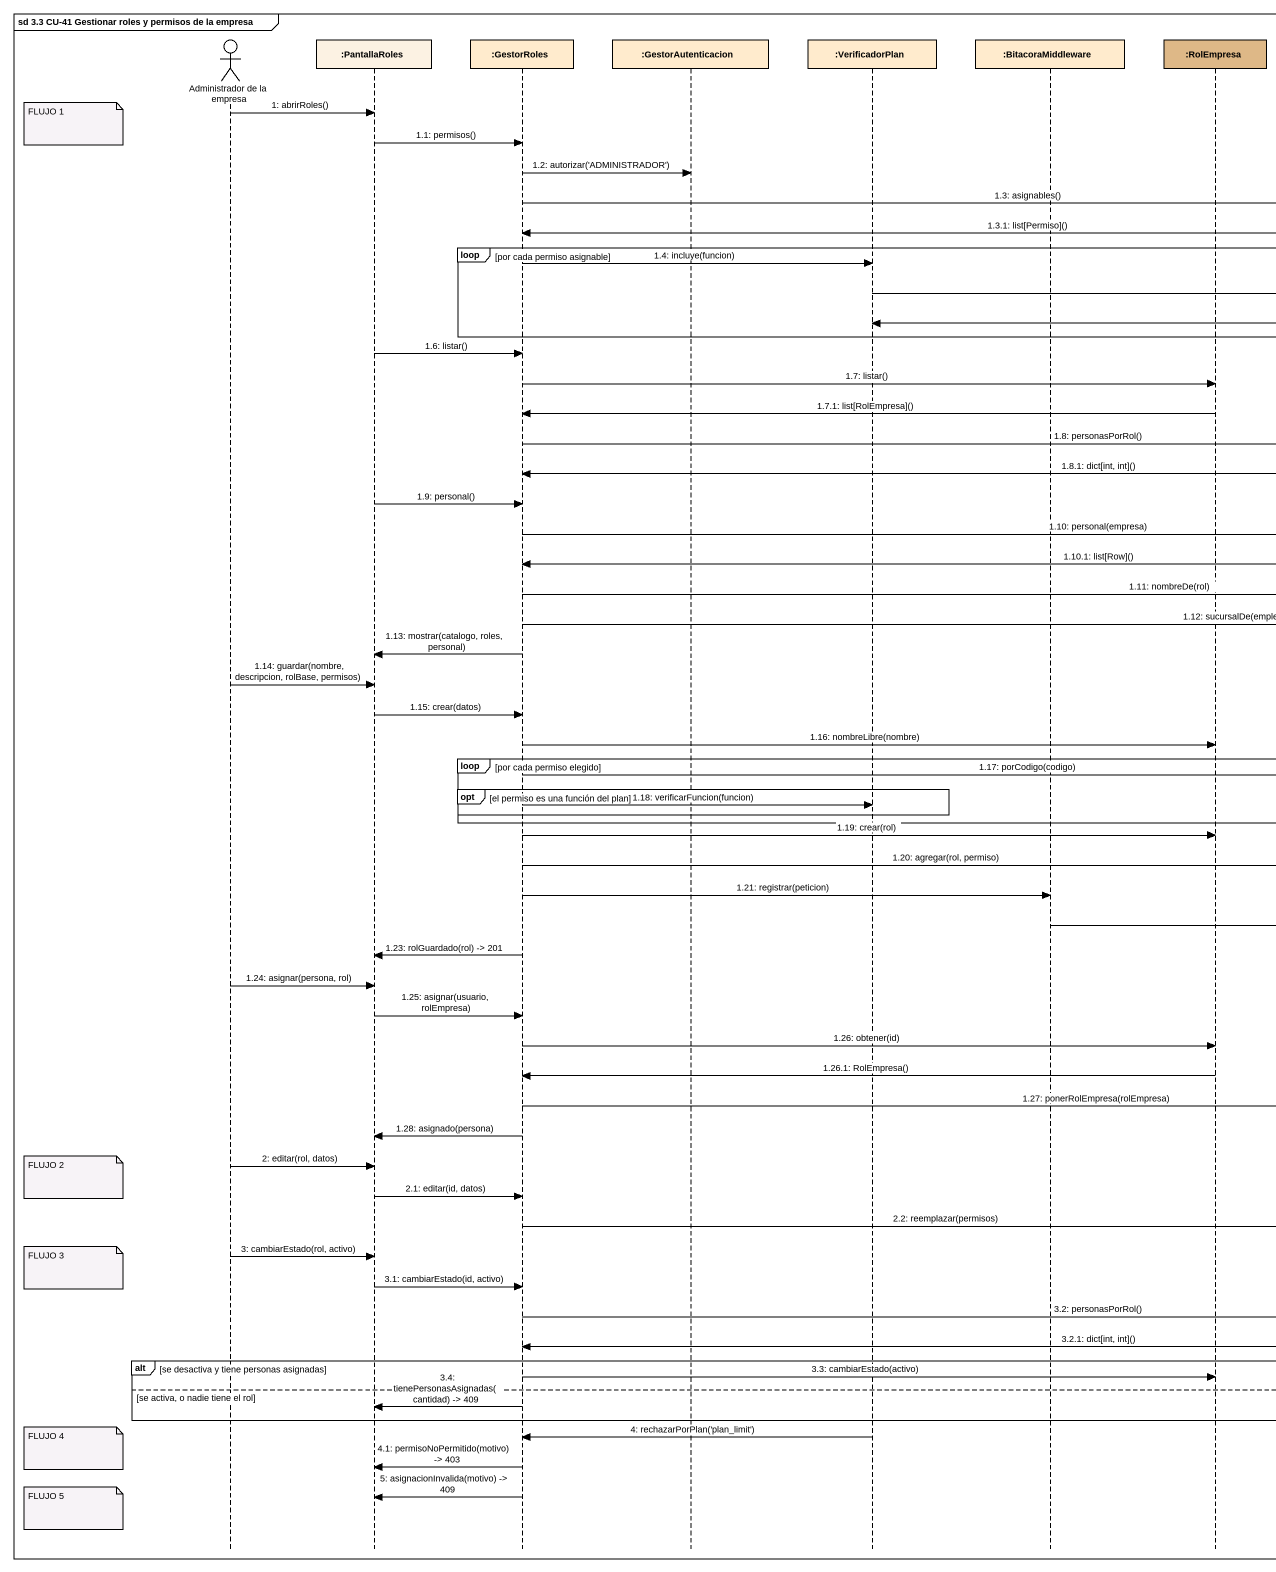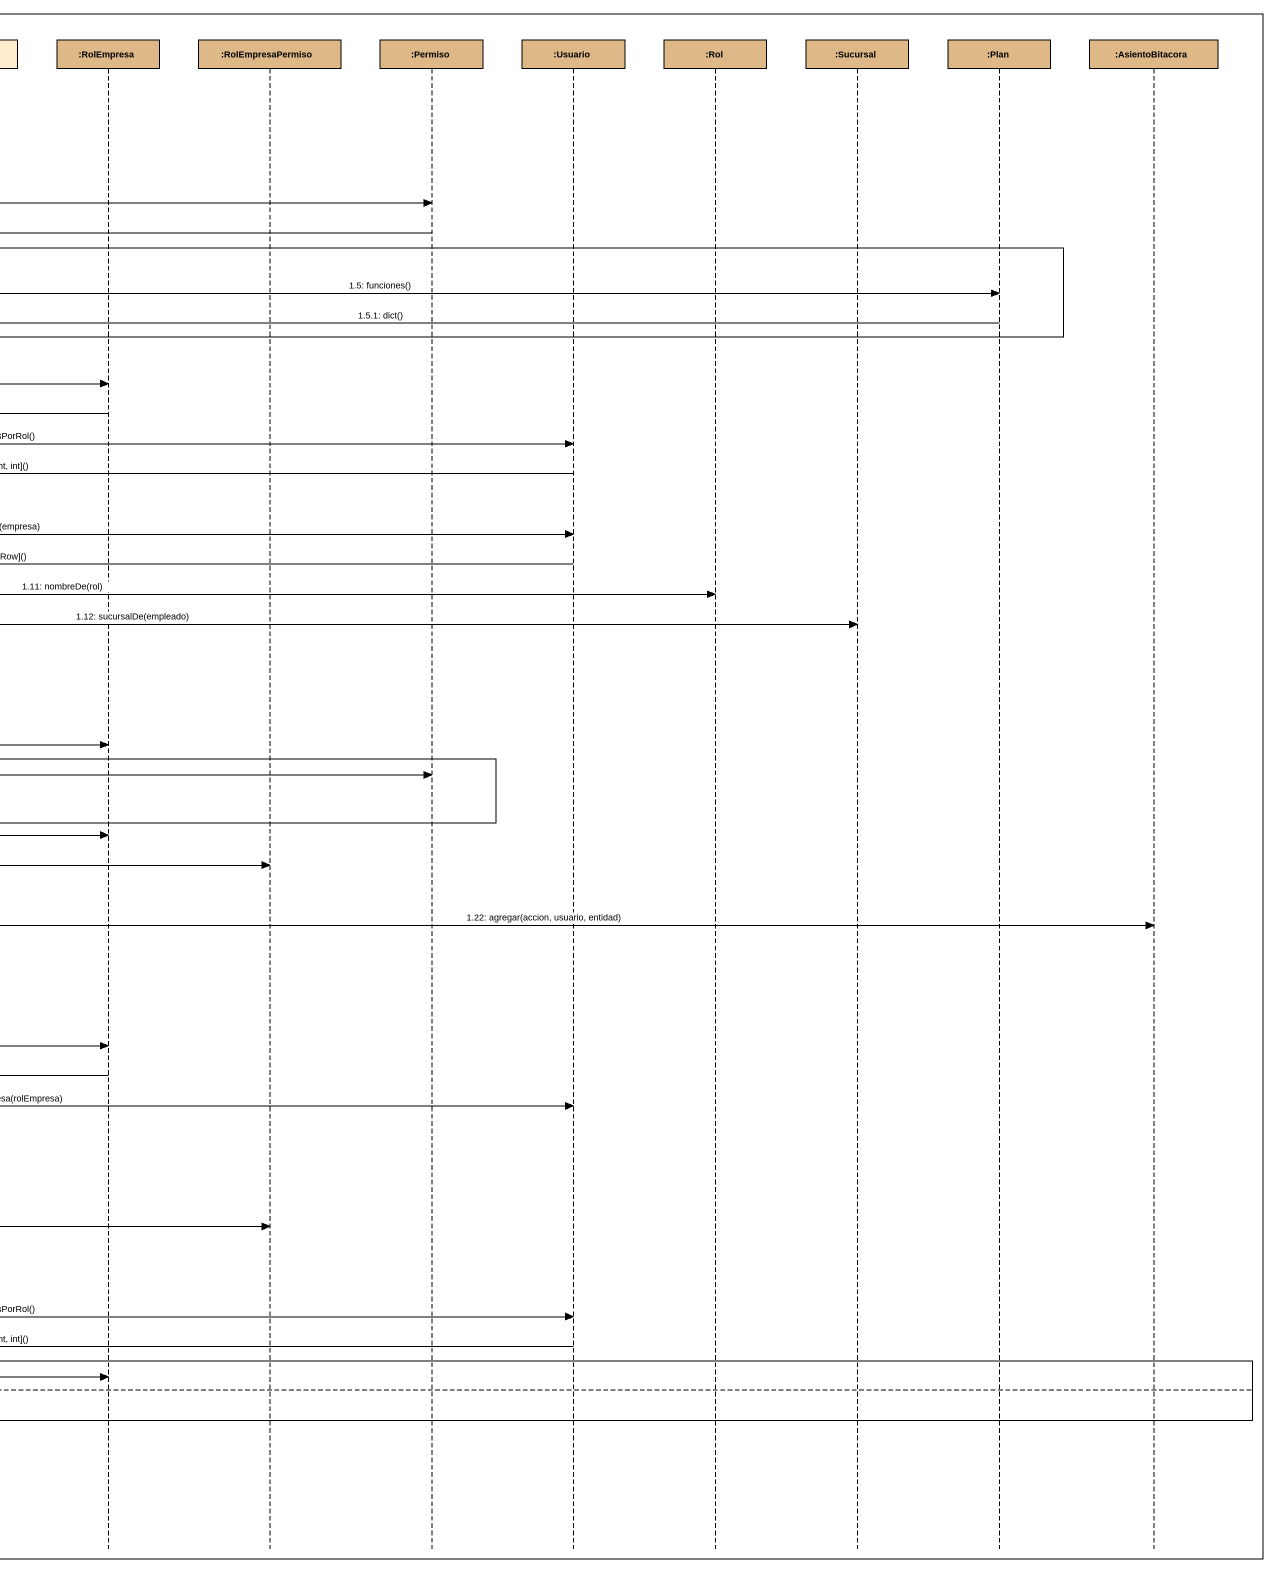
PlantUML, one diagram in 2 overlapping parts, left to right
@startuml
mainframe sd 3.3 CU-41 Gestionar roles y permisos de la empresa
hide footbox
actor "Administrador de la empresa" as Administrador_de_la_empresa
participant ":PantallaRoles" as PantallaRoles
participant ":GestorRoles" as GestorRoles #FFEBCD
participant ":GestorAutenticacion" as GestorAutenticacion #FFEBCD
participant ":VerificadorPlan" as VerificadorPlan #FFEBCD
participant ":BitacoraMiddleware" as BitacoraMiddleware #FFEBCD
participant ":RolEmpresa" as RolEmpresa #DEB887
participant ":RolEmpresaPermiso" as RolEmpresaPermiso #DEB887
participant ":Permiso" as Permiso #DEB887
participant ":Usuario" as Usuario #DEB887
participant ":Rol" as Rol #DEB887
participant ":Sucursal" as Sucursal #DEB887
participant ":Plan" as Plan #DEB887
participant ":AsientoBitacora" as AsientoBitacora #DEB887

Administrador_de_la_empresa -> PantallaRoles : 1: abrirRoles()
note left of Administrador_de_la_empresa : FLUJO 1
PantallaRoles -> GestorRoles : 1.1: permisos()
GestorRoles -> GestorAutenticacion : 1.2: autorizar('ADMINISTRADOR')
GestorRoles -> Permiso : 1.3: asignables()
Permiso -> GestorRoles : 1.3.1: list[Permiso]()
loop por cada permiso asignable
  GestorRoles -> VerificadorPlan : 1.4: incluye(funcion)
  VerificadorPlan -> Plan : 1.5: funciones()
  Plan -> VerificadorPlan : 1.5.1: dict()
end
PantallaRoles -> GestorRoles : 1.6: listar()
GestorRoles -> RolEmpresa : 1.7: listar()
RolEmpresa -> GestorRoles : 1.7.1: list[RolEmpresa]()
GestorRoles -> Usuario : 1.8: personasPorRol()
Usuario -> GestorRoles : 1.8.1: dict[int, int]()
PantallaRoles -> GestorRoles : 1.9: personal()
GestorRoles -> Usuario : 1.10: personal(empresa)
Usuario -> GestorRoles : 1.10.1: list[Row]()
GestorRoles -> Rol : 1.11: nombreDe(rol)
GestorRoles -> Sucursal : 1.12: sucursalDe(empleado)
GestorRoles -> PantallaRoles : 1.13: mostrar(catalogo, roles, personal)
Administrador_de_la_empresa -> PantallaRoles : 1.14: guardar(nombre, descripcion, rolBase, permisos)
PantallaRoles -> GestorRoles : 1.15: crear(datos)
GestorRoles -> RolEmpresa : 1.16: nombreLibre(nombre)
loop por cada permiso elegido
  GestorRoles -> Permiso : 1.17: porCodigo(codigo)
  opt el permiso es una función del plan
    GestorRoles -> VerificadorPlan : 1.18: verificarFuncion(funcion)
  end
end
GestorRoles -> RolEmpresa : 1.19: crear(rol)
GestorRoles -> RolEmpresaPermiso : 1.20: agregar(rol, permiso)
GestorRoles -> BitacoraMiddleware : 1.21: registrar(peticion)
BitacoraMiddleware -> AsientoBitacora : 1.22: agregar(accion, usuario, entidad)
GestorRoles -> PantallaRoles : 1.23: rolGuardado(rol) -> 201
Administrador_de_la_empresa -> PantallaRoles : 1.24: asignar(persona, rol)
PantallaRoles -> GestorRoles : 1.25: asignar(usuario, rolEmpresa)
GestorRoles -> RolEmpresa : 1.26: obtener(id)
RolEmpresa -> GestorRoles : 1.26.1: RolEmpresa()
GestorRoles -> Usuario : 1.27: ponerRolEmpresa(rolEmpresa)
GestorRoles -> PantallaRoles : 1.28: asignado(persona)
Administrador_de_la_empresa -> PantallaRoles : 2: editar(rol, datos)
note left of Administrador_de_la_empresa : FLUJO 2
PantallaRoles -> GestorRoles : 2.1: editar(id, datos)
GestorRoles -> RolEmpresaPermiso : 2.2: reemplazar(permisos)
Administrador_de_la_empresa -> PantallaRoles : 3: cambiarEstado(rol, activo)
note left of Administrador_de_la_empresa : FLUJO 3
PantallaRoles -> GestorRoles : 3.1: cambiarEstado(id, activo)
GestorRoles -> Usuario : 3.2: personasPorRol()
Usuario -> GestorRoles : 3.2.1: dict[int, int]()
alt se desactiva y tiene personas asignadas
  GestorRoles -> RolEmpresa : 3.3: cambiarEstado(activo)
else se activa, o nadie tiene el rol
  GestorRoles -> PantallaRoles : 3.4: tienePersonasAsignadas(cantidad) -> 409
end
VerificadorPlan -> GestorRoles : 4: rechazarPorPlan('plan_limit')
note left of Administrador_de_la_empresa : FLUJO 4
GestorRoles -> PantallaRoles : 4.1: permisoNoPermitido(motivo) -> 403
GestorRoles -> PantallaRoles : 5: asignacionInvalida(motivo) -> 409
note left of Administrador_de_la_empresa : FLUJO 5
@enduml
